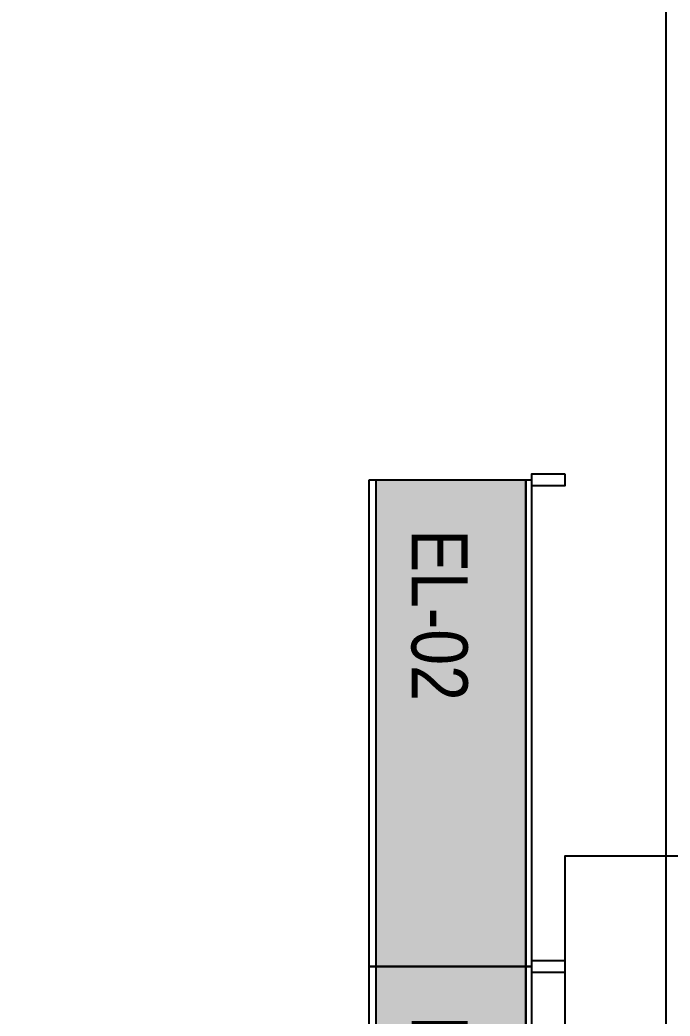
# Model space of a CAD drawing. Header units: millimetres. Extents: x 2698011 to 2856548, y 1019778 to 1210064.
# Drawn here: x 2808177 to 2809913, y 1137698 to 1140360 of the extents above; entities that cross this region are included whole.
import ezdxf
from ezdxf.enums import TextEntityAlignment as Align

# ---------------------------------------------------------------- set-up
doc = ezdxf.new("R2010")
doc.units = ezdxf.units.MM
doc.linetypes.add('CONTINUA', pattern=[0])
for name, color, linetype in [('.REVOQUE', 9, 'Continuous'), ('Arq. Pilares', 9, 'CONTINUA'), ('Bloques borde', 9, 'Continuous'), ('COSTAN-CAM-LATERALES', 5, 'Continuous'), ('y-MACOTAS', 9, 'Continuous')]:
    doc.layers.add(name, color=color, linetype=linetype)
doc.layers.add('_ textos', color=9, linetype='Continuous', lineweight=5)
doc.styles.add('ARIAL NARROW', font='ARIALN.TTF')

# ---------------------------------------------------------------- blocks, each defined once
blk = doc.blocks.new('MM1300x400-90 m')
blk.add_hatch(color=256).paths.add_polyline_path([(1315, 504.8), (15, 504.8), (15, 104.8), (1315, 104.8)])
at = {"layer": 'Bloques borde'}
for p, q in [((1315, 523), (15, 523)), ((15, 523), (15, 104.8)), ((1315, 104.8), (1315, 523)), ((1315, 504.8), (15, 504.8)), ((15, 104.8), (1315, 104.8))]:
    blk.add_line(p, q, dxfattribs=at)
for points in [[(0, 0), (0, 90), (30, 90), (30, 0)], [(15, 104.8), (15, 90), (1315, 90), (1315, 104.8)], [(1300, 0), (1300, 90), (1330, 90), (1330, 0)]]:
    blk.add_lwpolyline(points, close=True, dxfattribs=at)
at = {"layer": '_ textos', "style": 'ARIAL NARROW'}
blk.add_attdef('S-01', (140.1, 262.3), '', height=150, dxfattribs=at)
blk.add_attdef('1.30X0.40M', text='', height=100, dxfattribs=at).set_placement((1297.4, 171.2), align=Align.MIDDLE_RIGHT)

msp = doc.modelspace()

# ---------------------------------------------------------------- linework, layer by layer
at = {"layer": '.REVOQUE'}
msp.add_lwpolyline([(2809903.028, 1138126.998), (2809903.007, 1140733.705), (2810053.007, 1140733.705), (2810053.007, 1140485.077), (2815516.046, 1140485.077), (2815516.108, 1131749.138), (2815366.108, 1131749.138), (2815366.046, 1140335.077), (2810053.008, 1140335.077), (2810053.049, 1121160.661), (2809903.049, 1121160.661)], dxfattribs=at)
at = {"layer": 'Arq. Pilares'}
msp.add_lwpolyline([(2810033.084, 1137626.998), (2809633.084, 1137626.998), (2809633.084, 1138126.998), (2810033.084, 1138126.998), (2810033.084, 1137626.998)], dxfattribs=at)
at = {"layer": 'COSTAN-CAM-LATERALES'}
msp.add_lwpolyline([(2809633.084, 1124738.03), (2809903.084, 1124738.03), (2809903.084, 1157710.661), (2770549.749, 1157710.661), (2770549.75, 1124660.695), (2776090.473, 1124660.678)], dxfattribs=at)

# ---------------------------------------------------------------- block references
at = {"layer": 'y-MACOTAS'}
ref = msp.add_blockref('MM1300x400-90 m', (2809633.084, 1139146.091), dxfattribs=dict(at, xscale=-1, rotation=89.99999971705786))
ref.add_attrib('S-01', 'EL-02', (2809222.76, 1138999.204), dxfattribs={"layer": '_ textos', "height": 150, "rotation": 270, "style": 'ARIAL NARROW'})
ref = msp.add_blockref('MM1300x400-90 m', (2809633.084, 1137846.091), dxfattribs=dict(at, xscale=-1, rotation=89.99999971705786))
ref.add_attrib('S-01', 'EL-02', (2809222.76, 1137699.204), dxfattribs={"layer": '_ textos', "height": 150, "rotation": 270, "style": 'ARIAL NARROW'})

doc.saveas('drawing.dxf')
